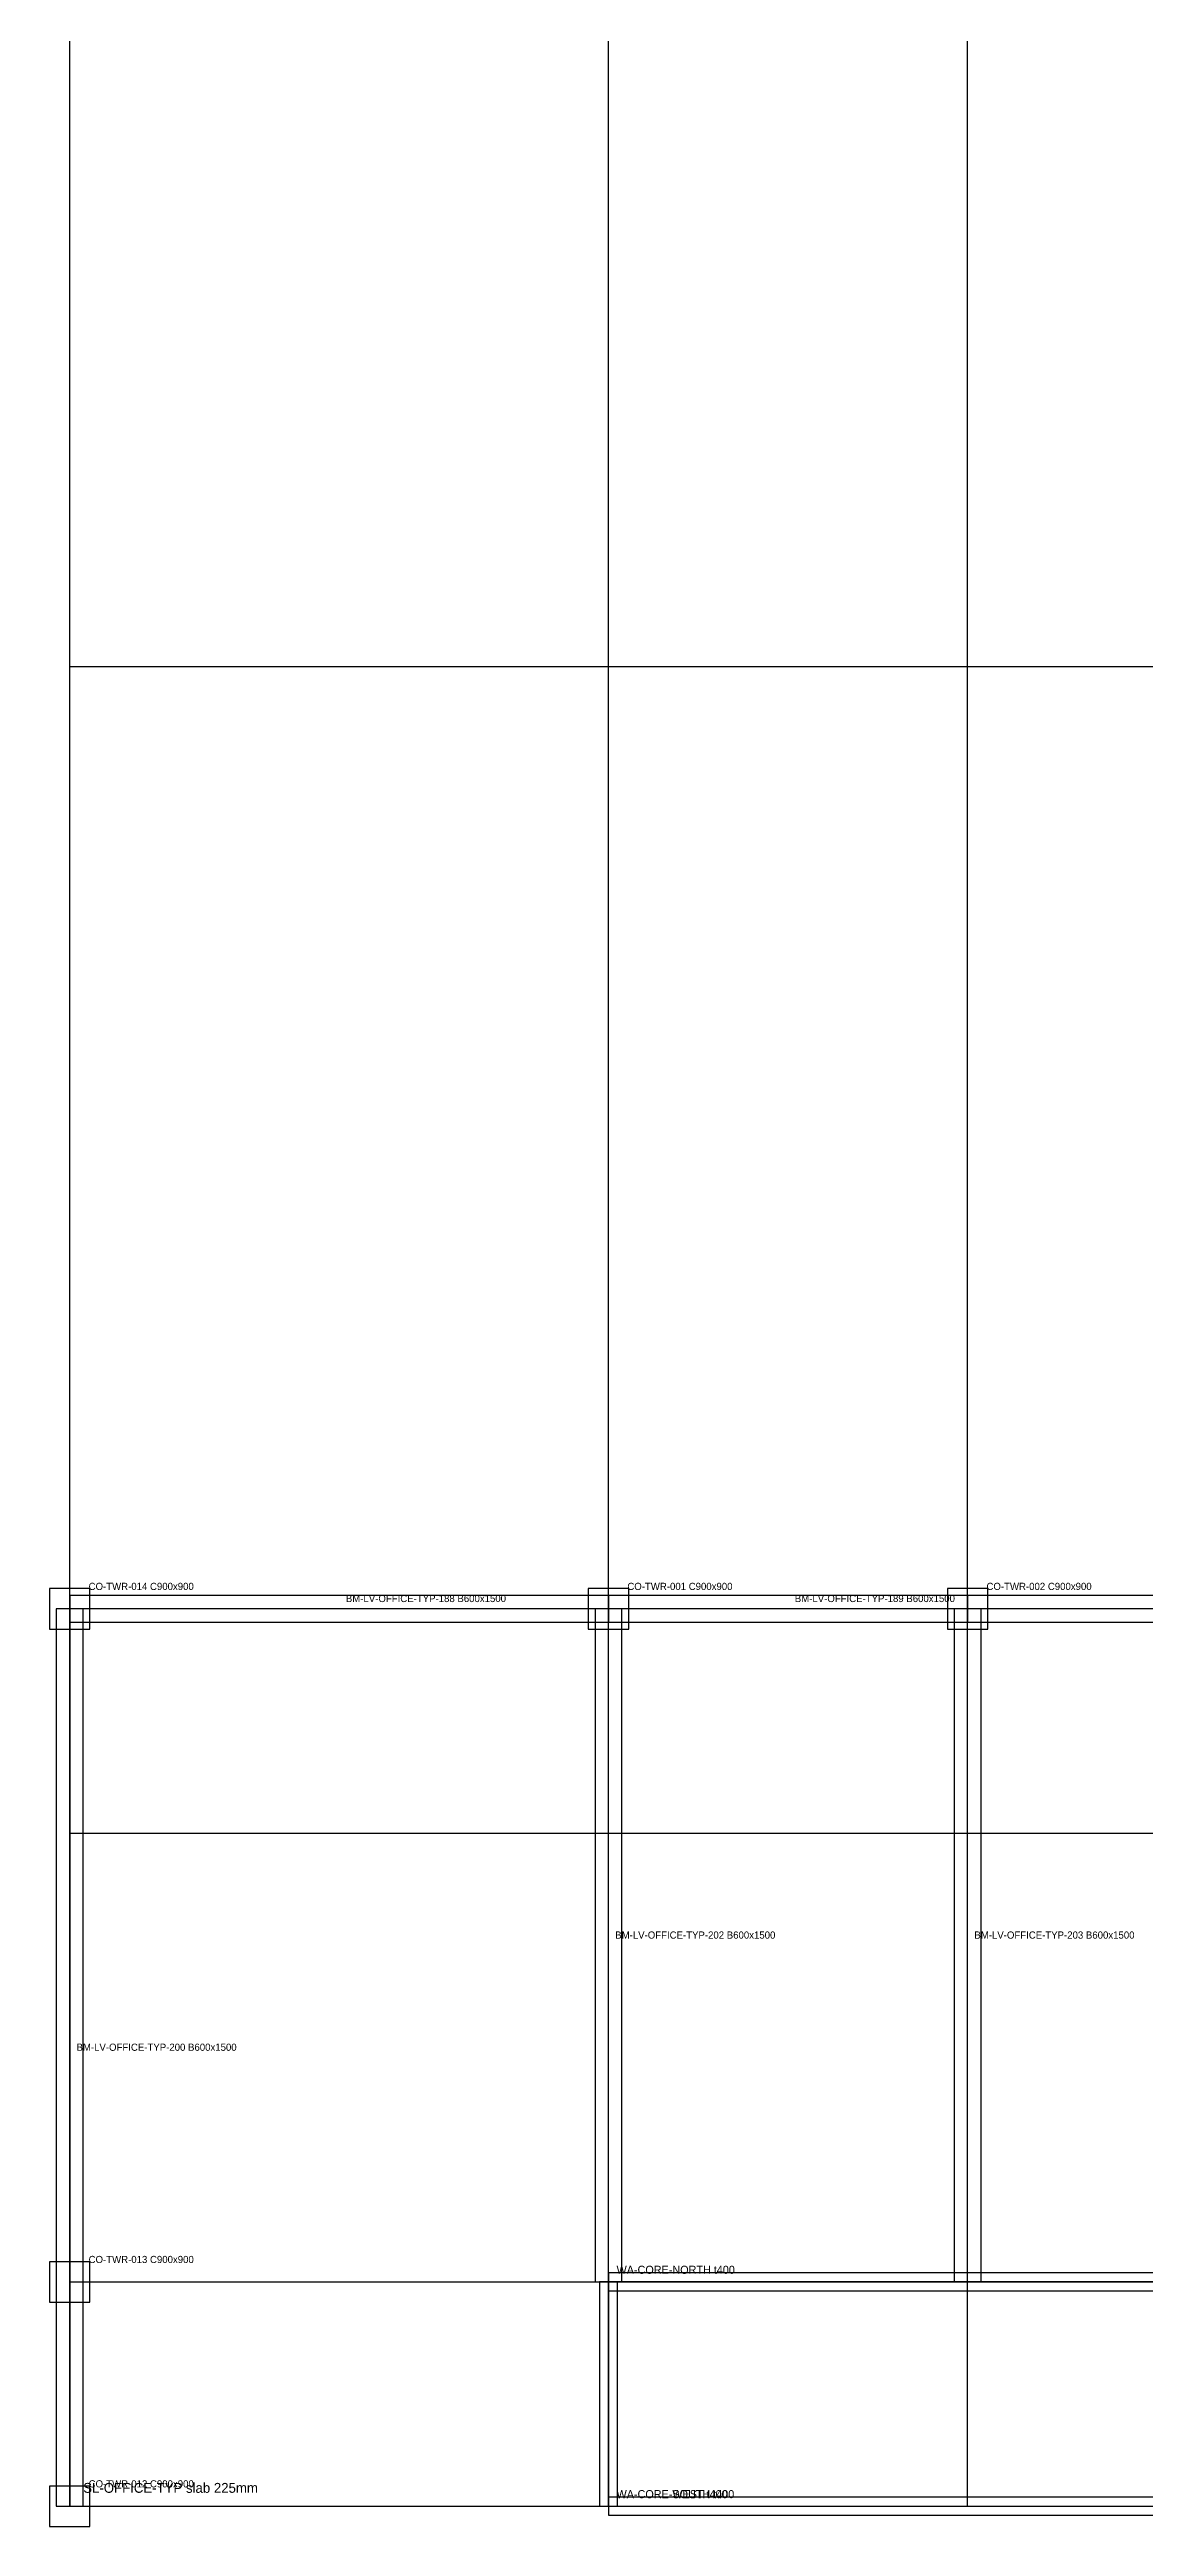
# Model space of a CAD drawing. Header units: millimetres. Extents: x -600 to 226982, y -254450 to 109948.
# Drawn here: x -450 to 23938, y -254450 to -199251 of the extents above; entities that cross this region are included whole.
import ezdxf

# ---------------------------------------------------------------- set-up
doc = ezdxf.new("R2010")
doc.units = ezdxf.units.MM
for name, color, linetype in [('LV-OFFICE-TYP_BEAM', 5, 'Continuous'), ('LV-OFFICE-TYP_BOUNDARY', 6, 'Continuous'), ('LV-OFFICE-TYP_COLUMN', 1, 'Continuous'), ('LV-OFFICE-TYP_CORE_ZONE', 30, 'Continuous'), ('LV-OFFICE-TYP_GRID', 8, 'Continuous'), ('LV-OFFICE-TYP_KEEP_OUT', 4, 'Continuous'), ('LV-OFFICE-TYP_SLAB', 7, 'Continuous'), ('LV-OFFICE-TYP_WALL', 3, 'Continuous'), ('TEXT', 7, 'Continuous')]:
    doc.layers.add(name, color=color, linetype=linetype)

msp = doc.modelspace()

# ---------------------------------------------------------------- linework, layer by layer
at = {"layer": 'LV-OFFICE-TYP_BEAM'}
for points in [[(-300, -254000), (300, -254000), (300, -234000), (-300, -234000), (-300, -254000)], [(0, -233700), (0, -234300), (12000, -234300), (12000, -233700), (0, -233700)], [(11700, -249000), (12300, -249000), (12300, -234000), (11700, -234000), (11700, -249000)], [(12000, -233700), (12000, -234300), (20000, -234300), (20000, -233700), (12000, -233700)], [(19700, -249000), (20300, -249000), (20300, -234000), (19700, -234000), (19700, -249000)], [(20000, -233700), (20000, -234300), (28000, -234300), (28000, -233700), (20000, -233700)]]:
    msp.add_lwpolyline(points, close=True, dxfattribs=at)
at = {"layer": 'LV-OFFICE-TYP_BOUNDARY'}
msp.add_lwpolyline([(0, -254000), (104000, -254000), (104000, -234000), (0, -234000), (0, -254000)], close=True, dxfattribs=at)
at = {"layer": 'LV-OFFICE-TYP_COLUMN'}
for points in [[(-450, -234450), (450, -234450), (450, -233550), (-450, -233550), (-450, -234450)], [(11550, -234450), (12450, -234450), (12450, -233550), (11550, -233550), (11550, -234450)], [(19550, -234450), (20450, -234450), (20450, -233550), (19550, -233550), (19550, -234450)], [(-450, -249450), (450, -249450), (450, -248550), (-450, -248550), (-450, -249450)], [(-450, -254450), (450, -254450), (450, -253550), (-450, -253550), (-450, -254450)]]:
    msp.add_lwpolyline(points, close=True, dxfattribs=at)
at = {"layer": 'LV-OFFICE-TYP_CORE_ZONE'}
msp.add_lwpolyline([(12000, -254000), (92000, -254000), (92000, -249000), (12000, -249000), (12000, -254000)], close=True, dxfattribs=at)
at = {"layer": 'LV-OFFICE-TYP_GRID'}
for points in [[(0, -254000), (0, -152000)], [(12000, -254000), (12000, -152000)], [(20000, -254000), (20000, -152000)], [(0, -213000), (104000, -213000)], [(0, -239000), (104000, -239000)], [(0, -249000), (104000, -249000)], [(0, -254000), (104000, -254000)]]:
    msp.add_lwpolyline(points, dxfattribs=at)
at = {"layer": 'LV-OFFICE-TYP_KEEP_OUT'}
msp.add_lwpolyline([(0, -249000), (104000, -249000), (104000, -234000), (0, -234000), (0, -249000)], close=True, dxfattribs=at)
at = {"layer": 'LV-OFFICE-TYP_SLAB'}
msp.add_lwpolyline([(0, -254000), (104000, -254000), (104000, -234000), (0, -234000), (0, -254000)], close=True, dxfattribs=at)
at = {"layer": 'LV-OFFICE-TYP_WALL'}
for points in [[(12000, -248800), (12000, -249200), (92000, -249200), (92000, -248800), (12000, -248800)], [(11800, -254000), (12200, -254000), (12200, -249000), (11800, -249000), (11800, -254000)], [(12000, -253800), (12000, -254200), (92000, -254200), (92000, -253800), (12000, -253800)]]:
    msp.add_lwpolyline(points, close=True, dxfattribs=at)

# ---------------------------------------------------------------- texts
at = {"layer": 'TEXT'}
for s, height, p in [('CO-TWR-014 C900x900', 160, (420, -233580)), ('CO-TWR-001 C900x900', 160, (12420, -233580)), ('CO-TWR-002 C900x900', 160, (20420, -233580)), ('BM-LV-OFFICE-TYP-188 B600x1500', 160, (6150, -233850)), ('BM-LV-OFFICE-TYP-189 B600x1500', 160, (16150, -233850)), ('BM-LV-OFFICE-TYP-202 B600x1500', 160, (12150, -241350)), ('BM-LV-OFFICE-TYP-203 B600x1500', 160, (20150, -241350)), ('BM-LV-OFFICE-TYP-200 B600x1500', 160, (150, -243850)), ('CO-TWR-013 C900x900', 160, (420, -248580)), ('WA-CORE-NORTH t400', 180, (12180, -248820)), ('SL-OFFICE-TYP slab 225mm', 220, (300, -253700)), ('CO-TWR-012 C900x900', 160, (420, -253580)), ('WA-CORE-SOUTH t400', 180, (12180, -253820)), ('WA-CORE-WEST t400', 180, (12180, -253820))]:
    msp.add_text(s, height=height, dxfattribs=at).set_placement(p)

doc.saveas('drawing.dxf')
